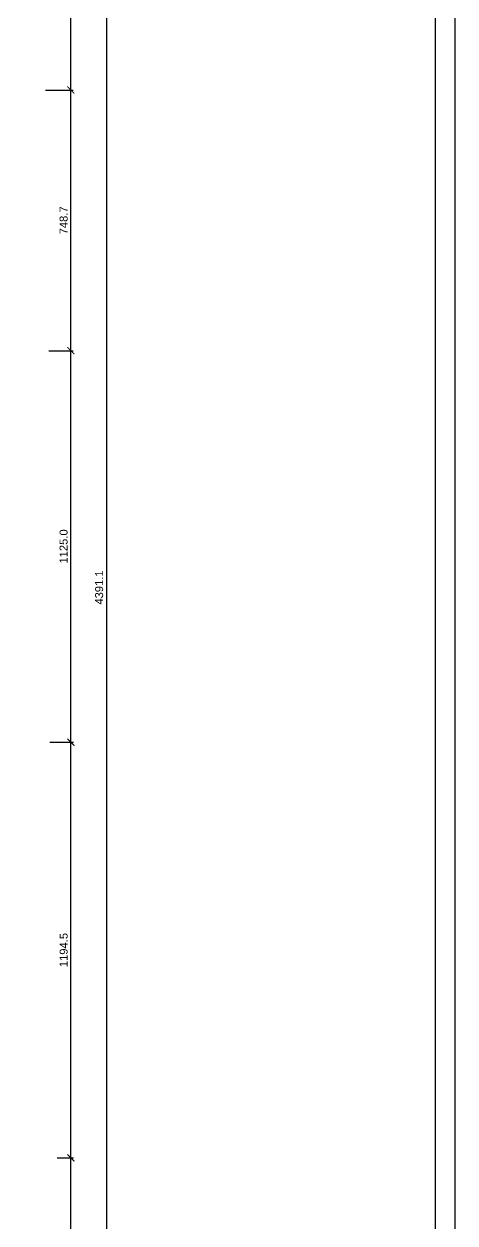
# Model space of a CAD drawing. Extents: x 53439 to 79867, y -144071 to -73305.
# Drawn here: x 72254 to 73492, y -127457 to -124012 of the extents above; entities that cross this region are included whole.
import ezdxf

# ---------------------------------------------------------------- set-up
doc = ezdxf.new("R2010")
doc.units = 0
doc.header["$LTSCALE"] = 0.1
doc.header["$MEASUREMENT"] = 0
doc.header["$PDMODE"] = 35
doc.header["$PDSIZE"] = -0.8
doc.layers.get('DEFPOINTS').update_dxf_attribs({"linetype": 'CONTINUOUS'})
for name, color, linetype in [('BOR', 200, 'CONTINUOUS'), ('BOR1', 230, 'CONTINUOUS'), ('WALL', 6, 'CONTINUOUS'), ('WIN', 102, 'CONTINUOUS')]:
    doc.layers.add(name, color=color, linetype=linetype)
doc.styles.add('1MM', font='arial.ttf')
doc.dimstyles.new('KRI', dxfattribs={"dimtxt": 23, "dimasz": 20, "dimexe": 7, "dimexo": 0, "dimgap": 9, "dimtad": 1, "dimdec": 1, "dimzin": 1, "dimtxsty": '1MM', "dimblk": 'ARCHTICK', "dimcen": 0.5, "dimclrd": 252, "dimclre": 252, "dimclrt": 7, "dimaunit": 1, "dimadec": 8, "dimazin": 3, "dimtfac": 1, "dimtdec": 1, "dimtmove": 0, "dimatfit": 3})

# ---------------------------------------------------------------- blocks, each defined once
blk = doc.blocks.new('_ARCHTICK')
at = {"layer": 'WALL', "color": 0, "const_width": 0.15}
blk.add_lwpolyline([(-0.5, -0.5), (0.5, 0.5)], dxfattribs=at)
blk = doc.blocks.new('*D129')
at = {"layer": 'DEFPOINTS', "color": 0, "linetype": 'CONTINUOUS', "ltscale": 0.1}
for p in [(72328.3, -126075.8), (72388.7, -126075.8), (72349.7, -127270.3)]:
    blk.add_point(p, dxfattribs=at)
at = {"layer": 'WIN', "color": 252, "linetype": 'CONTINUOUS', "ltscale": 0.1}
for p, q in [((72328.3, -126075.8), (72395.7, -126075.8)), ((72388.7, -127270.3), (72388.7, -126075.8)), ((72349.7, -127270.3), (72395.7, -127270.3))]:
    blk.add_line(p, q, dxfattribs=at)
at = {"layer": 'WIN', "color": 252, "linetype": 'CONTINUOUS', "ltscale": 0.1, "xscale": 20, "yscale": 20, "zscale": 20}
for p, rotation in [((72388.7, -126075.8), 90), ((72388.7, -127270.3), 270)]:
    blk.add_blockref('_ARCHTICK', p, dxfattribs=dict(at, rotation=rotation))
at = {"layer": 'WIN', "color": 7, "linetype": 'CONTINUOUS', "ltscale": 0.1, "insert": (72367.9, -126673), "char_height": 23, "attachment_point": 5, "rotation": 90, "style": '1MM'}
blk.add_mtext('1194.5', dxfattribs=at)
blk = doc.blocks.new('*D130')
at = {"layer": 'DEFPOINTS', "color": 0, "linetype": 'CONTINUOUS', "ltscale": 0.1}
for p in [(72325.1, -124950.8), (72388.4, -124950.8), (72328.3, -126075.8)]:
    blk.add_point(p, dxfattribs=at)
at = {"layer": 'WIN', "color": 252, "linetype": 'CONTINUOUS', "ltscale": 0.1}
for p, q in [((72325.1, -124950.8), (72395.4, -124950.8)), ((72388.4, -126075.8), (72388.4, -124950.8)), ((72328.3, -126075.8), (72395.4, -126075.8))]:
    blk.add_line(p, q, dxfattribs=at)
at = {"layer": 'WIN', "color": 252, "linetype": 'CONTINUOUS', "ltscale": 0.1, "xscale": 20, "yscale": 20, "zscale": 20}
for p, rotation in [((72388.4, -124950.8), 90), ((72388.4, -126075.8), 270)]:
    blk.add_blockref('_ARCHTICK', p, dxfattribs=dict(at, rotation=rotation))
at = {"layer": 'WIN', "color": 7, "linetype": 'CONTINUOUS', "ltscale": 0.1, "insert": (72367.7, -125513.3), "char_height": 23, "attachment_point": 5, "rotation": 90, "style": '1MM'}
blk.add_mtext('1125.0', dxfattribs=at)
blk = doc.blocks.new('*D131')
at = {"layer": 'DEFPOINTS', "color": 0, "linetype": 'CONTINUOUS', "ltscale": 0.1}
for p in [(72315.5, -124202), (72388.4, -124202), (72325.1, -124950.8)]:
    blk.add_point(p, dxfattribs=at)
at = {"layer": 'WIN', "color": 252, "linetype": 'CONTINUOUS', "ltscale": 0.1}
for p, q in [((72315.5, -124202), (72395.4, -124202)), ((72388.4, -124950.8), (72388.4, -124202)), ((72325.1, -124950.8), (72395.4, -124950.8))]:
    blk.add_line(p, q, dxfattribs=at)
at = {"layer": 'WIN', "color": 252, "linetype": 'CONTINUOUS', "ltscale": 0.1, "xscale": 20, "yscale": 20, "zscale": 20}
for p, rotation in [((72388.4, -124202), 90), ((72388.4, -124950.8), 270)]:
    blk.add_blockref('_ARCHTICK', p, dxfattribs=dict(at, rotation=rotation))
at = {"layer": 'WIN', "color": 7, "linetype": 'CONTINUOUS', "ltscale": 0.1, "insert": (72367.7, -124576.4), "char_height": 23, "attachment_point": 5, "rotation": 90, "style": '1MM'}
blk.add_mtext('748.7', dxfattribs=at)
blk = doc.blocks.new('*D132')
at = {"layer": 'DEFPOINTS', "color": 0, "linetype": 'CONTINUOUS', "ltscale": 0.1}
for p in [(72295.7, -123435.8), (72388.4, -123435.8), (72315.5, -124202)]:
    blk.add_point(p, dxfattribs=at)
at = {"layer": 'WIN', "color": 252, "linetype": 'CONTINUOUS', "ltscale": 0.1}
for p, q in [((72295.7, -123435.8), (72395.4, -123435.8)), ((72388.4, -124202), (72388.4, -123435.8)), ((72315.5, -124202), (72395.4, -124202))]:
    blk.add_line(p, q, dxfattribs=at)
at = {"layer": 'WIN', "color": 252, "linetype": 'CONTINUOUS', "ltscale": 0.1, "xscale": 20, "yscale": 20, "zscale": 20}
for p, rotation in [((72388.4, -123435.8), 90), ((72388.4, -124202), 270)]:
    blk.add_blockref('_ARCHTICK', p, dxfattribs=dict(at, rotation=rotation))
at = {"layer": 'WIN', "color": 7, "linetype": 'CONTINUOUS', "ltscale": 0.1, "insert": (72367.7, -123818.9), "char_height": 23, "attachment_point": 5, "rotation": 90, "style": '1MM'}
blk.add_mtext('766.3', dxfattribs=at)
blk = doc.blocks.new('*D133')
at = {"layer": 'DEFPOINTS', "color": 0, "linetype": 'CONTINUOUS', "ltscale": 0.1}
for p in [(72488.6, -123435.8), (72488.6, -127826.8, 0), (72490.5, -127826.8)]:
    blk.add_point(p, dxfattribs=at)
at = {"layer": 'WIN', "color": 252, "linetype": 'CONTINUOUS', "ltscale": 0.1}
for p, q in [((72488.6, -123435.8), (72497.5, -123435.8)), ((72490.5, -123435.8), (72490.5, -127826.8)), ((72488.6, -127826.8), (72497.5, -127826.8))]:
    blk.add_line(p, q, dxfattribs=at)
at = {"layer": 'WIN', "color": 252, "linetype": 'CONTINUOUS', "ltscale": 0.1, "xscale": 20, "yscale": 20, "zscale": 20}
for p, rotation in [((72490.5, -123435.8), 90), ((72490.5, -127826.8), 270)]:
    blk.add_blockref('_ARCHTICK', p, dxfattribs=dict(at, rotation=rotation))
at = {"layer": 'WIN', "color": 7, "linetype": 'CONTINUOUS', "ltscale": 0.1, "insert": (72469.8, -125631.3), "char_height": 23, "attachment_point": 5, "rotation": 90, "style": '1MM'}
blk.add_mtext('4391.1', dxfattribs=at)
blk = doc.blocks.new('*D89')
at = {"layer": 'DEFPOINTS', "color": 0, "linetype": 'CONTINUOUS', "ltscale": 0.1}
for p in [(72349.4, -127270.3), (72388.4, -127270.3), (72349.4, -127826.8, 0)]:
    blk.add_point(p, dxfattribs=at)
at = {"layer": 'WIN', "color": 252, "linetype": 'CONTINUOUS', "ltscale": 0.1}
for p, q in [((72349.4, -127270.3), (72395.4, -127270.3)), ((72388.4, -127826.8), (72388.4, -127270.3)), ((72349.4, -127826.8), (72395.4, -127826.8))]:
    blk.add_line(p, q, dxfattribs=at)
at = {"layer": 'WIN', "color": 252, "linetype": 'CONTINUOUS', "ltscale": 0.1, "xscale": 20, "yscale": 20, "zscale": 20}
for p, rotation in [((72388.4, -127270.3), 90), ((72388.4, -127826.8), 270)]:
    blk.add_blockref('_ARCHTICK', p, dxfattribs=dict(at, rotation=rotation))
at = {"layer": 'WIN', "color": 7, "linetype": 'CONTINUOUS', "ltscale": 0.1, "insert": (72367.7, -127548.6), "char_height": 23, "attachment_point": 5, "rotation": 90, "style": '1MM'}
blk.add_mtext('556.6', dxfattribs=at)

msp = doc.modelspace()

# ---------------------------------------------------------------- linework, layer by layer
at = {"layer": 'BOR'}
msp.add_lwpolyline([(73435.88, -122099.01), (57228.06, -122099.01), (57228.06, -130290.29), (73435.88, -130290.29)], close=True, dxfattribs=at)
at = {"layer": 'BOR1'}
msp.add_lwpolyline([(73492.41, -122042.48), (57171.54, -122042.48), (57171.54, -130346.82), (73492.41, -130346.82)], close=True, dxfattribs=at)

# ---------------------------------------------------------------- dimensions: what is measured, and where the dimension line sits
at = {"layer": 'WIN', "linetype": 'CONTINUOUS', "ltscale": 0.1}
for base, p1, p2, picture, middle in [((72388.412463, -123435.782216), (72315.471228, -124202.032221), (72295.72584, -123435.782216), '*D132', (72367.66144, -123818.907219)), ((72388.41246, -124202.03222), (72325.07527, -124950.78219), (72315.47123, -124202.03222), '*D131', (72367.66928, -124576.40721)), ((72388.41, -124950.78), (72328.33, -126075.78), (72325.08, -124950.78), '*D130', (72367.67, -125513.28)), ((72388.68, -126075.78), (72349.68, -127270.28), (72328.33, -126075.78), '*D129', (72367.94, -126673.03))]:
    dim = msp.add_linear_dim(base=base, p1=p1, p2=p2, angle=90, dimstyle='KRI', override={"dimtmove": 1}, dxfattribs=at)
    dim.commit()
    dim.dimension.update_dxf_attribs({"geometry": picture, "text_midpoint": middle})
for base, p1, p2, picture, middle in [((72490.5153, -127826.8347), (72488.5846, -123435.7822), (72488.5846, -127826.8347, 0), '*D133', (72469.7643, -125631.3084)), ((72388.4125, -127270.2822), (72349.4148, -127826.8347, 0), (72349.4148, -127270.2822), '*D89', (72367.6693, -127548.5584))]:
    dim = msp.add_linear_dim(base=base, p1=p1, p2=p2, angle=90, dimstyle='KRI', dxfattribs=at)
    dim.commit()
    dim.dimension.update_dxf_attribs({"geometry": picture, "text_midpoint": middle})

doc.saveas('drawing.dxf')
